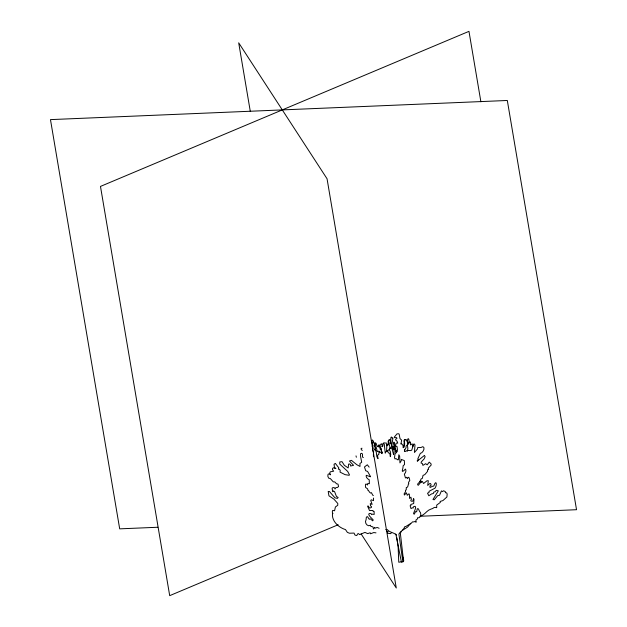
<?xml version="1.0" encoding="UTF-8"?>
<svg xmlns="http://www.w3.org/2000/svg" width="627" height="627" viewBox="0 0 627 627"><rect width="100%" height="100%" fill="white"/><g stroke="black" fill="none" stroke-linecap="round" stroke-linejoin="round"><path stroke-width="0.94" d="M407.409 443.602C406.931 435.781 410.082 438.406 408.702 443.407C409.008 442.137 411.116 440.397 410.411 443.955L410.458 444.904L412.143 443.845L412.731 446.737L413.475 444.919M386.585 450.985L386.945 443.195L383.724 442.842L383.136 443.665M373.363 454.661L373.621 452.49L372.767 450.484M404.415 451.228L404.65 449.535M382 446.659C383.575 446.236 381.757 441.949 384.288 444.214L385.237 453.196L386.154 451.346L387.047 450.648L387.611 451.001L388.379 452.968L389.03 452.89L389.892 453.94L390.323 456.644L390.746 454.614L390.253 451.338L389.485 450.186L389.72 447.968C391.373 449.34 388.231 443.947 389.343 442.858L388.223 442.192L388.129 441.33L389.234 439.464L390.198 439.966C390.119 443.109 392.588 445.891 392.032 448.861L393.591 454.622L394.022 452.953A5.933 2.665 71.1 0 0 393.529 448.634L393.599 447.404L394.532 447.921L396.084 452.89L395.01 453.995L394.516 457.545L394.932 458.886L396.013 458.619L397.941 459.944L398.364 459.654L398.827 454.74L399.65 456.166L399.948 462.922L401.288 460.657L401.288 459.395L404.368 460.602L404.525 464.568L403.145 465.767L402.895 468.087C401.876 471.802 401.711 472.821 405.481 469.074C406.461 470.689 405.622 472.923 404.352 474.13L405.465 477.962L406.782 477.288L407.362 478.667C408.686 475.893 409.188 477.476 409.815 480.415L408.553 482.367L408.765 483.879C408.083 483.448 408.334 486.513 407.229 487.281L406.312 487.477L406.218 489.93L405.497 490.212L405.457 491.834L404.149 493.786L404.384 495.048L406.406 492.83L407.268 495.275L408.82 493.849L409.329 494.139L409.588 498.473L410.881 497.133L411.406 499.374C410.113 500.887 411.069 501.529 412.872 501.153L413.53 498.567L413.961 499.225L413.695 503.528L410.756 504.508L410.897 505.487L410.129 505.746L410.998 508.591L412.307 507.799L413.232 508.019L413.35 506.851L415.019 506.255L415.646 507.18L415.207 509.336L413.499 513.529L414.204 514.25L415.717 511.499L416.626 511.812C417.582 508.865 416.516 508.262 418.436 508.889L419.526 511.326C421.877 513.058 420.929 518.733 417.457 517.816L417.621 518.78L415.92 520.081L416.014 521.233A3.911 1.756 71.1 0 1 416.116 522.252C414.267 520.622 415.231 522.228 412.511 521.868C410.63 524.478 408.49 524.454 406.045 526.414L404.728 526.711C403.694 530.152 400.457 531.273 398.897 534.047L402.895 561.98L401.233 561.369M388.497 441.416L389.148 440.585M407.268 451.299L407.871 448.869L407.37 444.284M382.015 452.365L381.435 453.282M403.655 447.302L404.423 440.311L405.481 439.496L405.716 439.95M373.551 498.05L373.496 500.644L371.341 499.805L370.722 500.456L372.14 504.429L370.291 503.583L370.518 505.871C372.469 506.89 371.521 507.815 369.577 508.035L367.978 505.809L367.751 506.569L369.53 510.543L373.002 510.503L373.19 511.483L374.107 511.467L374.178 514.446L372.501 514.132L371.592 514.634L371.066 513.576L369.076 513.552L368.731 514.634L369.954 516.523L373.23 519.924L372.736 520.841L370.165 518.741L369.303 519.328C367.32 516.773 368.065 516.045 366.364 517.165L366.05 519.822C364.099 522.401 367.446 527.37 370.518 525.269L370.682 526.241L372.947 526.907L373.245 528.028A3.911 1.967 -88.8 0 0 373.496 529.023L374.695 527.346L375.095 528.161L377.195 527.479L379.108 528.255M372.697 449.637L373.01 447.788L372.344 442.803L373.198 442.011L375.189 443.657L374.264 445.248L374.311 446.095L375.291 446.957L375.134 450.891L376.043 450.421L376.874 456.817L378.034 458.596L377.556 455.9L378.105 454.63L378.826 454.489L378.951 452.38L379.429 451.863L380.62 452.224L382.251 453.674L379.938 445.593L381.287 443.673L382.674 446.479M382.901 445.734L382.015 446.745M419.737 481.638L420.372 480.525M401.437 531.406L400.324 533.021L403.608 561.471L398.772 562.239L398.106 546.454L396.836 537.723M417.308 461.496L417.848 460.782M410.669 523.263L407.597 527.064L402.424 530.364M387.251 451.197L390.723 447.999M391.311 532.966L390.637 533.648L387.658 533.224L387.423 532.409L388.089 531.461L386.569 531.288M338.172 524.752L169.698 595.65L100.477 186.415L468.972 31.35L480.893 101.809M420.819 515.903C425.106 514.681 426.548 510.425 431.039 509.053C433.892 508.607 433.727 506.451 436.51 507.713L436.721 507.4A3.911 3.723 -3.5 0 0 436.698 506.326L436.698 505.103L440.319 502.423L440.154 501.451L442.921 500.581L446.918 496.968L447.161 494.084L446.683 492.893L445.389 492.689L445.389 491.654L443.61 490.745L442.482 491.584L441.455 490.894L439.511 495.314L437.74 495.628L434.252 499.797L432.967 499.492L438.328 490.823L436.345 490.322L435.02 491.795L433.79 492.117L433.359 493.504L431.556 493.927L428.797 495.761L427.536 493.19L429.127 492.352L429.009 491.349L435.044 488.135C437.536 484.318 435.984 479.169 433.806 486.066C431.752 485.792 428.986 489.405 430.083 485.745L431.164 485.126C430.467 482.406 429.957 483.323 427.692 485.423L428.319 480.752L426.94 480.791L423.593 483.503L422.292 481.379L420.913 482.085L418.35 485.251L417.77 484.969L417.621 484.075L420.56 480.948L420.913 479.099L422.402 478.268L422.998 475.446L424.863 474.568L427.583 471.332L427.442 469.803L428.507 469.647L428.343 468.103L431.188 465.007L431.008 463.776L429.236 462.13L427.199 464.826L425.662 463.682L422.911 465.383L422.363 463.486L421.07 463.047L421.344 461.88L424.103 458.925L425.13 456.722L424.455 455.398L418.311 460.343L417.167 460.461L418.413 459.473L417.856 458.674L420.333 453.368C422.896 453.141 425.67 447.443 422.872 446.651L421.023 447.482L417.7 447.56L417.488 448.979L414.431 452.482L414.98 445.115L414.533 444.073L413.577 444.104L411.821 449.951L410.936 450.578L407.299 450.484L405.097 451.558L404.486 450.358L406.045 447.756L406.084 446.016L408.412 444.01L406.139 439.551L404.368 439.645L404.023 441.071A5.933 5.643 -3.5 0 1 404.29 445.554L403.898 447.278L403.13 447.741L403.067 445.546L401.1 443.093L401.641 440.146L399.979 438.563L399.242 434.535L398.835 433.743L396.985 433.876L394.297 437.129L394.508 437.67L396.632 437.599L396.946 438.359L395.629 439.331L395.645 439.989L397.04 441.204L397.737 443.164L396.53 443.062L395.935 443.618L395.684 445.719L395.903 446.291L397.016 446.455L397.447 449.778L396.264 452.357L396.201 450.343L395.081 449.363M370.275 476.128L367.579 471.418L365.69 470.736L364.475 466.943L367.328 464.787L369.162 467.17M385.668 529.65L387.172 529.501C389.571 532.472 393.27 532.378 395.935 534.517L401.429 562.215M370.471 476.771L366.246 475.305C365.76 477.233 367.555 479.052 369.209 479.71L369.366 483.699L367.728 483.495L367.587 484.984C365.337 482.962 365.196 484.209 365.596 487.445L367.618 488.872L367.924 490.369C368.496 489.765 369.319 492.728 370.745 493.081L371.443 492.65L372.744 495.252L373.433 495.432M375.988 532.872L373.755 532.55L370.502 533.789L370.165 532.762L367.696 533.616L364.953 532.401L359.592 534.612L358.432 533.553C356.418 533.687 358.088 536.814 354.882 534.964L354.075 533.075L349.396 533.224L347.334 532.323L345.508 529.603C338.737 527.55 331.691 521.296 332.459 513.693L332.961 513.489L332.561 512.855A2.602 2.477 -3.5 0 1 332.31 511.734L332.663 510.425L334.575 510.762L335.398 506.984L337.765 505.244L337.781 503.457L333.925 499.155L328.94 495.808L328.203 491.443L329.465 491.544L334.967 497.854L337.506 498.371L338.118 497.454L336.433 496.443L334.599 491.709L333.423 490.933L332.859 491.717L332.138 488.809L332.279 487.916L333.305 487.555L334.622 487.853L335.006 489.005L335.853 487.673L337.428 487.453L338.572 486.552L337.992 484.099L336.527 483.785L334.763 481.904L333.321 481.889L330.39 478.644L328.579 478.087L327.819 476.191L328.07 474.184L329.159 473.887L330.578 474.835L329.747 473.009L330.272 471.849L333.682 471.167L332.482 469.662L332.6 468.385L333.533 467.711C334.316 468.573 337.397 468.855 335.061 467.883L334.442 467.303L334.042 464.254L335.359 463.416L338.745 467.758L338.408 469.2L339.583 469.294L340.265 470.642L339.991 472.084L345.077 474.647L349.168 475.305L349.427 474.694L347.687 471.441L339.716 464.035L339.81 461.958L342.021 461.66L344.309 465.289L348.181 467.93L348.62 464.066L349.404 463.949L350.618 464.866L350.579 466.018L353.557 465.328L349.435 461.01L351.418 460.343L356.716 464.638L360 466.449L359.953 463.463L361.701 462.271L360.611 456.628L360.509 453.838L361.371 453.258L362.469 453.948L362.508 457.067L363.346 457.553M157.839 527.252L119.686 528.851L50.466 119.616L507.314 100.477L576.534 509.712L420.012 516.272M394.305 449.081L392.996 449.637L391.797 447.984M362.022 448.234L361.128 448.47L361.183 449.3L362.234 450.523M382.227 452.067L381.718 451.949L381.122 449.637L380.244 449.473L379.272 444.864L378.684 444.974L378.865 447.051L377.916 445.899L377.681 446.643L377.133 446.44L376.137 443.375L375.33 442.78L374.899 443.806L375.589 445.546L374.64 446.063L374.186 445.037M372.712 443.555L371.874 442.819L371.419 441.055L372.093 441.267L372.352 439.958L373.167 440.805L373.488 443.038M395.825 450.594L396.891 450.829L397.173 451.808M390.253 443.485L391.029 443.461L390.762 438.007L391.334 436.941L392.063 438.093L392.706 437.67L392.886 438.461L391.851 445.099L392.612 449.23L393.2 446.596L393.944 447.09L394.187 446.659L393.45 443.352L393.772 442.176L394.297 442.286L395.676 449.778M374.484 449.465L375.158 449.457L375.228 447.247L376.169 447.098L377.329 451.573L379.061 451.119L379.648 452.647M420.505 480.376L420.976 481.411A2.602 1.309 -88.8 0 1 421.14 482.555M395.645 534.016L396.389 535.066M361.144 533.961L396.272 588.001L327.051 178.766L238.699 42.84L250.291 111.371M372.258 446.103L372.775 448.603M380.981 448.36L381.365 449.692M356.003 455.876L356.371 457.24M402.902 557.066L403.764 560.53M373.347 455.711L373.59 456.746M386.53 444.629L386.875 445.781L387.486 444.378L387.995 445.005L388.505 444.637L388.411 442.2M400.974 443.383L400.99 444.143"/></g></svg>
